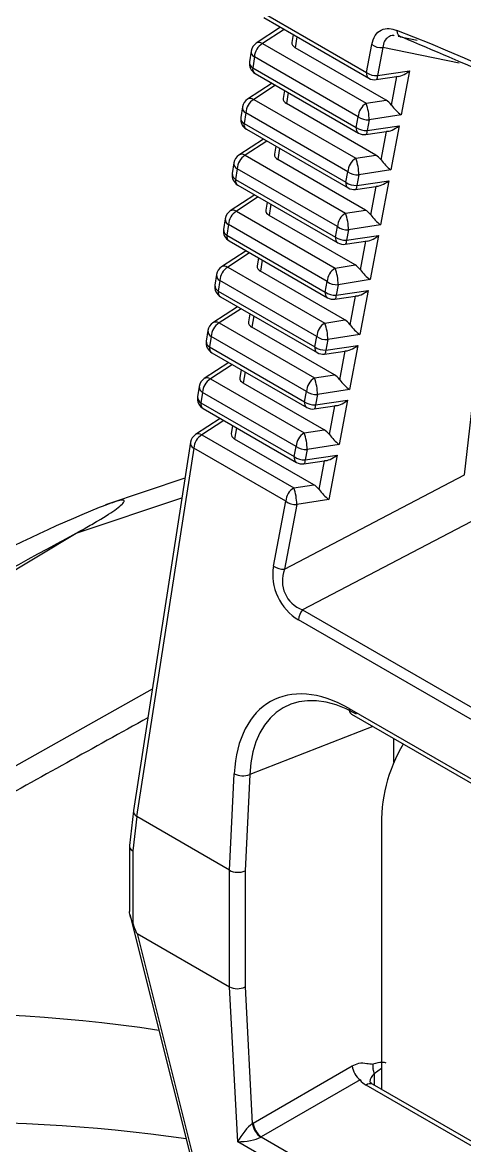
# Model space of a CAD drawing. Extents: x 8 to 113, y 0 to 87.
# Drawn here: x 78.646 to 79.033, y 71.53 to 72.513 of the extents above; entities that cross this region are included whole.
import ezdxf

# ---------------------------------------------------------------- set-up
doc = ezdxf.new("R2010")
doc.units = 0
doc.header["$MEASUREMENT"] = 0
doc.layers.add('OBJECT', color=7, linetype='CONTINUOUS')

msp = doc.modelspace()

# ---------------------------------------------------------------- linework, layer by layer
at = {"layer": 'OBJECT'}
for p, q in [((78.85499, 72.52245), (78.94695, 72.46936)), ((78.85705, 72.51743), (78.94901, 72.46435)), ((78.87184, 72.5089), (78.85049, 72.495)), ((78.8749, 72.50713), (78.85588, 72.49474)), ((78.8828, 72.50257), (78.88173, 72.49566)), ((78.88612, 72.50065), (78.88463, 72.49103)), ((78.97661, 72.50057), (78.97476, 72.5009)), ((78.97814, 72.50029), (78.99126, 72.49765)), ((78.84606, 72.48815), (78.8446, 72.47872)), ((78.85588, 72.49474), (78.94665, 72.44235)), ((78.96416, 72.44512), (78.88463, 72.49103)), ((78.94695, 72.46936), (78.95156, 72.49387)), ((78.96116, 72.4911), (78.95655, 72.4666)), ((79.02794, 72.47761), (78.96116, 72.4911)), ((78.84888, 72.48297), (78.84742, 72.47354)), ((78.93965, 72.43057), (78.84888, 72.48297)), ((78.84742, 72.47354), (78.93791, 72.42131)), ((78.84948, 72.46853), (78.93997, 72.41629)), ((78.95655, 72.4666), (78.98452, 72.4707)), ((78.98452, 72.4707), (78.97728, 72.43225)), ((78.8643, 72.45997), (78.84291, 72.44605)), ((78.95546, 72.46311), (78.9754, 72.46604)), ((78.96878, 72.44086), (78.97346, 72.46576)), ((78.86736, 72.45821), (78.8483, 72.4458)), ((78.87522, 72.45367), (78.87415, 72.44671)), ((78.87855, 72.45175), (78.87705, 72.44208)), ((79.03274, 72.117), (79.07136, 72.45784)), ((78.83848, 72.4392), (78.83703, 72.42982)), ((78.8483, 72.4458), (78.9376, 72.39425)), ((78.95511, 72.39702), (78.87705, 72.44208)), ((78.94665, 72.44235), (78.96416, 72.44512)), ((78.8413, 72.43402), (78.83985, 72.42464)), ((78.9306, 72.38247), (78.8413, 72.43402)), ((78.93791, 72.42131), (78.93965, 72.43057)), ((78.97728, 72.43225), (78.94925, 72.4278)), ((78.83985, 72.42464), (78.92887, 72.37325)), ((78.84191, 72.41963), (78.93093, 72.36824)), ((78.94925, 72.4278), (78.94751, 72.41854)), ((78.94751, 72.41854), (78.97548, 72.42265)), ((78.97548, 72.42265), (78.96823, 72.38415)), ((78.85676, 72.41105), (78.83533, 72.3971)), ((78.85983, 72.40928), (78.84072, 72.39685)), ((78.94642, 72.41506), (78.96636, 72.41799)), ((78.95973, 72.39276), (78.96442, 72.4177)), ((78.86765, 72.40477), (78.86657, 72.39776)), ((78.87098, 72.40285), (78.86947, 72.39313)), ((78.8309, 72.39025), (78.82946, 72.38091)), ((78.84072, 72.39685), (78.92855, 72.34615)), ((78.94606, 72.34892), (78.86947, 72.39313)), ((78.9376, 72.39425), (78.95511, 72.39702)), ((78.83372, 72.38507), (78.83228, 72.37574)), ((78.92155, 72.33437), (78.83372, 72.38507)), ((78.92887, 72.37325), (78.9306, 72.38247)), ((78.96823, 72.38415), (78.9402, 72.37971)), ((78.83228, 72.37574), (78.91983, 72.3252)), ((78.83434, 72.37072), (78.92189, 72.32018)), ((78.93738, 72.367), (78.95732, 72.36993)), ((78.9402, 72.37971), (78.93847, 72.37049)), ((78.93847, 72.37049), (78.96644, 72.37459)), ((78.96644, 72.37459), (78.95919, 72.33605)), ((78.84922, 72.36213), (78.82775, 72.34815)), ((78.85229, 72.36036), (78.83314, 72.3479)), ((78.95068, 72.34466), (78.95538, 72.36965)), ((78.86008, 72.35586), (78.85899, 72.34882)), ((78.86341, 72.35394), (78.8619, 72.34419)), ((78.82332, 72.3413), (78.82188, 72.33201)), ((78.83314, 72.3479), (78.9195, 72.29805)), ((78.93701, 72.30082), (78.8619, 72.34419)), ((78.92855, 72.34615), (78.94606, 72.34892)), ((78.82614, 72.33613), (78.8247, 72.32684)), ((78.9125, 72.28627), (78.82614, 72.33613)), ((78.91983, 72.3252), (78.92155, 72.33437)), ((78.93115, 72.33161), (78.92943, 72.32243)), ((78.95919, 72.33605), (78.93115, 72.33161)), ((78.8247, 72.32684), (78.91079, 72.27714)), ((78.82677, 72.32182), (78.91285, 72.27213)), ((78.92834, 72.31895), (78.94828, 72.32188)), ((78.92943, 72.32243), (78.9574, 72.32654)), ((78.94163, 72.29656), (78.94634, 72.32159)), ((78.9574, 72.32654), (78.95014, 72.28795)), ((78.84168, 72.31321), (78.82017, 72.29921)), ((78.84475, 72.31144), (78.82556, 72.29895)), ((78.85251, 72.30696), (78.85141, 72.29987)), ((78.85583, 72.30504), (78.85432, 72.29524)), ((78.81574, 72.29236), (78.81431, 72.28311)), ((78.82556, 72.29895), (78.91045, 72.24995)), ((78.92796, 72.25272), (78.85432, 72.29524)), ((78.9195, 72.29805), (78.93701, 72.30082)), ((78.81856, 72.28718), (78.81713, 72.27793)), ((78.90345, 72.23817), (78.81856, 72.28718)), ((78.91079, 72.27714), (78.9125, 72.28627)), ((78.92211, 72.28351), (78.92039, 72.27438)), ((78.95014, 72.28795), (78.92211, 72.28351)), ((78.81713, 72.27793), (78.90174, 72.22909)), ((78.81919, 72.27292), (78.90381, 72.22407)), ((78.9193, 72.27089), (78.93924, 72.27382)), ((78.92039, 72.27438), (78.94836, 72.27848)), ((78.93259, 72.24847), (78.9373, 72.27354)), ((78.94836, 72.27848), (78.94109, 72.23985)), ((78.83414, 72.26429), (78.81259, 72.25026)), ((78.83721, 72.26252), (78.81798, 72.25001)), ((78.84494, 72.25806), (78.84383, 72.25092)), ((78.84826, 72.25614), (78.84674, 72.24629)), ((78.91045, 72.24995), (78.92796, 72.25272)), ((78.80816, 72.24341), (78.80674, 72.23421)), ((78.81798, 72.25001), (78.90141, 72.20185)), ((78.91891, 72.20463), (78.84674, 72.24629)), ((78.81098, 72.23823), (78.80956, 72.22903)), ((78.89441, 72.19007), (78.81098, 72.23823)), ((78.90174, 72.22909), (78.90345, 72.23817)), ((78.91306, 72.23541), (78.91135, 72.22632)), ((78.94109, 72.23985), (78.91306, 72.23541)), ((78.80956, 72.22903), (78.8927, 72.18103)), ((78.81162, 72.22402), (78.89477, 72.17602)), ((78.91026, 72.22284), (78.9302, 72.22577)), ((78.91135, 72.22632), (78.93932, 72.23043)), ((78.92354, 72.20037), (78.92826, 72.22548)), ((78.93932, 72.23043), (78.93204, 72.19175)), ((78.82661, 72.21537), (78.80501, 72.20131)), ((78.82967, 72.2136), (78.81041, 72.20106)), ((78.83736, 72.20916), (78.83625, 72.20198)), ((78.84069, 72.20724), (78.83916, 72.19734)), ((78.90141, 72.20185), (78.91891, 72.20463)), ((78.80058, 72.19446), (78.79917, 72.18531)), ((78.81041, 72.20106), (78.89236, 72.15375)), ((78.90986, 72.15653), (78.83916, 72.19734)), ((78.80341, 72.18928), (78.80199, 72.18013)), ((78.88536, 72.14198), (78.80341, 72.18928)), ((78.8927, 72.18103), (78.89441, 72.19007)), ((78.90401, 72.18731), (78.90231, 72.17827)), ((78.93204, 72.19175), (78.90401, 72.18731)), ((78.80199, 72.18013), (78.88366, 72.13298)), ((78.80405, 72.17511), (78.88573, 72.12796)), ((78.90122, 72.17479), (78.92116, 72.17771)), ((78.90231, 72.17827), (78.93028, 72.18237)), ((78.91449, 72.15227), (78.91922, 72.17743)), ((78.93028, 72.18237), (78.92299, 72.14365)), ((78.81907, 72.16645), (78.79743, 72.15236)), ((78.82213, 72.16468), (78.80283, 72.15211)), ((78.82979, 72.16025), (78.82867, 72.15303)), ((78.83312, 72.15833), (78.83158, 72.1484)), ((78.89236, 72.15375), (78.90986, 72.15653)), ((78.79301, 72.14551), (78.74307, 71.82301)), ((78.80283, 72.15211), (78.88331, 72.10565)), ((78.90082, 72.10843), (78.83158, 72.1484)), ((78.79583, 72.14034), (78.74588, 71.81775)), ((78.87631, 72.09388), (78.79583, 72.14034)), ((78.88366, 72.13298), (78.88536, 72.14198)), ((78.89496, 72.13921), (78.89327, 72.13021)), ((78.89327, 72.13021), (78.92124, 72.13432)), ((78.92299, 72.14365), (78.89496, 72.13921)), ((78.92124, 72.13432), (78.91394, 72.09555)), ((78.89218, 72.12673), (78.91212, 72.12966)), ((78.90544, 72.10417), (78.91018, 72.12937)), ((78.87523, 72.03434), (79.03274, 72.117)), ((78.78814, 72.11406), (78.71864, 72.09071)), ((78.88331, 72.10565), (78.90082, 72.10843)), ((78.69296, 72.06598), (78.78548, 72.09691)), ((78.91394, 72.09555), (78.88591, 72.09111)), ((78.86563, 72.0371), (78.87631, 72.09388)), ((78.88591, 72.09111), (78.87523, 72.03434)), ((79.05098, 72.08267), (78.89099, 71.99871)), ((78.08444, 71.70095), (78.69296, 72.06598)), ((78.89099, 71.99871), (79.48633, 71.65503)), ((79.4828, 71.64635), (78.88747, 71.99003)), ((78.75953, 71.92929), (78.20301, 71.61685)), ((78.93186, 71.91241), (79.4339, 71.62259)), ((78.93392, 71.90739), (79.43596, 71.61757)), ((78.95242, 71.89672), (78.84481, 71.85459)), ((78.97086, 71.86547), (78.97086, 71.88607)), ((78.82722, 71.77079), (78.83132, 71.85537)), ((78.84481, 71.85459), (78.84072, 71.77023)), ((78.74305, 71.82285), (78.73962, 71.79255)), ((78.74592, 71.81772), (78.74252, 71.7877)), ((78.82722, 71.77079), (78.74592, 71.81772)), ((78.9602, 71.80627), (78.9602, 71.57893)), ((78.73959, 71.79213), (78.73959, 71.7348)), ((78.74252, 71.7877), (78.74252, 71.72438)), ((78.82722, 71.77079), (78.82722, 71.77079)), ((78.82722, 71.66872), (78.82722, 71.77079)), ((78.84072, 71.77023), (78.84072, 71.6686)), ((78.73999, 71.73197), (78.80906, 71.45583)), ((78.74623, 71.71547), (78.81131, 71.45529)), ((78.74623, 71.71547), (78.82722, 71.66872)), ((78.83432, 71.5331), (78.82722, 71.66872)), ((78.82722, 71.66872), (78.82722, 71.66872)), ((78.84072, 71.6686), (78.84699, 71.54897)), ((78.84781, 71.54947), (78.93435, 71.59943)), ((78.9602, 71.5973), (78.95382, 71.59253)), ((78.94139, 71.58723), (78.85486, 71.53727)), ((79.51876, 71.25648), (78.95229, 71.5835)), ((78.95382, 71.59253), (78.95382, 71.58261)), ((79.51894, 71.25225), (78.94667, 71.58262)), ((78.85486, 71.53727), (79.51931, 71.15369)), ((79.52695, 71.13326), (78.83432, 71.5331))]:
    msp.add_line(p, q, dxfattribs=at)
at = {"layer": 'OBJECT', "flags": 128}
for points in [[(78.95655, 72.4666), (78.95645, 72.46533), (78.95626, 72.46433), (78.956, 72.46361), (78.95567, 72.4632), (78.95546, 72.46311)], [(78.94751, 72.41854), (78.9474, 72.41728), (78.94722, 72.41627), (78.94696, 72.41555), (78.94663, 72.41515), (78.94642, 72.41506)], [(78.93847, 72.37049), (78.93836, 72.36922), (78.93818, 72.36822), (78.93792, 72.3675), (78.93759, 72.36709), (78.93738, 72.367)], [(78.92943, 72.32243), (78.92932, 72.32117), (78.92914, 72.32016), (78.92888, 72.31944), (78.92855, 72.31904), (78.92834, 72.31895)], [(78.92039, 72.27438), (78.92028, 72.27311), (78.9201, 72.27211), (78.91984, 72.27139), (78.91951, 72.27098), (78.9193, 72.27089)], [(78.91135, 72.22632), (78.91124, 72.22506), (78.91106, 72.22405), (78.9108, 72.22333), (78.91047, 72.22293), (78.91026, 72.22284)], [(78.90231, 72.17827), (78.9022, 72.177), (78.90202, 72.176), (78.90176, 72.17528), (78.90143, 72.17487), (78.90122, 72.17479)], [(78.89327, 72.13021), (78.89316, 72.12895), (78.89298, 72.12794), (78.89272, 72.12722), (78.89239, 72.12682), (78.89218, 72.12673)]]:
    msp.add_lwpolyline(points, dxfattribs=at)
at = {"layer": 'OBJECT'}
for centre, radius, start, end in [((78.97943, 72.50594), 0.0058, 177.18255, 257.0943), ((78.85173, 72.48788), 0.00568, 177.32603, 239.85622), ((78.85594, 72.48662), 0.01, 123.06007, 171.19813), ((78.86433, 72.48175), 0.0155, 123.04971, 175.49364), ((78.85297, 72.49025), 0.00535, 57.04631, 117.61457), ((78.96024, 72.50595), 0.01488, 234.31292, 273.55483), ((78.85448, 72.47719), 0.01, 171.19813, 240.00269), ((78.85027, 72.47846), 0.00568, 177.33032, 239.85221), ((78.85236, 72.47264), 0.00502, 169.63864, 235.06027), ((78.95188, 72.46846), 0.00502, 169.63908, 235.05983), ((78.95563, 72.48145), 0.01488, 234.31411, 273.55463), ((78.95401, 72.47301), 0.01, 240.00269, 278.35117), ((78.84415, 72.43893), 0.00568, 177.32804, 239.85422), ((78.84836, 72.43767), 0.01, 123.06007, 171.19813), ((78.85676, 72.4328), 0.0155, 123.05056, 175.49266), ((78.84539, 72.44131), 0.00535, 57.04213, 117.61737), ((78.9551, 72.42935), 0.0155, 123.04971, 175.49364), ((78.90986, 72.42825), 0.0394, 359.34751, 20.95947), ((78.84691, 72.42829), 0.01, 171.19813, 240.00269), ((78.8427, 72.42955), 0.00568, 177.32874, 239.85352), ((78.94833, 72.44266), 0.01488, 234.31322, 273.55453), ((78.84478, 72.42374), 0.00502, 169.64018, 235.05872), ((78.943, 72.42047), 0.00517, 170.69821, 234.0007), ((78.94659, 72.4334), 0.01488, 234.31389, 273.55452), ((78.94497, 72.42495), 0.01, 240.00269, 278.35117), ((78.84078, 72.38872), 0.01, 123.06007, 171.19813), ((78.83657, 72.38999), 0.00568, 177.32564, 239.85676), ((78.84918, 72.38386), 0.0155, 123.05009, 175.49368), ((78.83781, 72.39236), 0.00535, 57.04266, 117.61716), ((78.94605, 72.38125), 0.0155, 123.05056, 175.49266), ((78.90081, 72.38015), 0.0394, 359.34906, 20.95883), ((78.83934, 72.37938), 0.01, 171.19813, 240.00269), ((78.83513, 72.38065), 0.00568, 177.32804, 239.85435), ((78.93928, 72.39456), 0.01488, 234.31334, 273.5554), ((78.83721, 72.37484), 0.00502, 169.63886, 235.06005), ((78.93396, 72.37242), 0.00517, 170.69953, 233.99937), ((78.93755, 72.38534), 0.01488, 234.31428, 273.55446), ((78.93593, 72.3769), 0.01, 240.00269, 278.35117), ((78.8332, 72.33977), 0.01, 123.06007, 171.19813), ((78.829, 72.34104), 0.00568, 177.32777, 239.85462), ((78.8416, 72.33491), 0.0155, 123.05024, 175.49298), ((78.83023, 72.34341), 0.00535, 57.04422, 117.61665), ((78.937, 72.33315), 0.0155, 123.05009, 175.49368), ((78.89177, 72.33206), 0.03939, 359.34679, 20.96108), ((78.83177, 72.33048), 0.01, 171.19813, 240.00269), ((78.82756, 72.33175), 0.00568, 177.32815, 239.85411), ((78.93023, 72.34646), 0.01488, 234.31307, 273.55468), ((78.82964, 72.32593), 0.00502, 169.63908, 235.05983), ((78.92492, 72.32436), 0.00517, 170.69835, 234.00056), ((78.92851, 72.33729), 0.01488, 234.31382, 273.55475), ((78.92689, 72.32884), 0.01, 240.00269, 278.35117), ((78.82563, 72.29083), 0.01, 123.06007, 171.19813), ((78.82142, 72.29209), 0.00568, 177.32321, 239.85919), ((78.83402, 72.28596), 0.0155, 123.05002, 175.49372), ((78.82265, 72.29446), 0.00535, 57.0425, 117.61716), ((78.92796, 72.28505), 0.0155, 123.05024, 175.49298), ((78.88271, 72.28395), 0.0394, 359.34912, 20.95875), ((78.82419, 72.28158), 0.01, 171.19813, 240.00269), ((78.81998, 72.28285), 0.00568, 177.32792, 239.85441), ((78.92118, 72.29836), 0.01488, 234.31263, 273.55595), ((78.82207, 72.27703), 0.00502, 169.63905, 235.05986), ((78.91588, 72.27631), 0.00517, 170.69841, 234.0005), ((78.91947, 72.28923), 0.01488, 234.31401, 273.55473), ((78.91785, 72.28079), 0.01, 240.00269, 278.35117), ((78.81805, 72.24188), 0.01, 123.06007, 171.19813), ((78.81384, 72.24314), 0.00568, 177.32544, 239.85692), ((78.82644, 72.23701), 0.0155, 123.04947, 175.49377), ((78.81507, 72.24552), 0.00535, 57.04457, 117.6163), ((78.91891, 72.23696), 0.0155, 123.05002, 175.49372), ((78.87367, 72.23586), 0.0394, 359.34759, 20.96028), ((78.81662, 72.23268), 0.01, 171.19813, 240.00269), ((78.81241, 72.23394), 0.00568, 177.32787, 239.85449), ((78.91214, 72.25026), 0.01488, 234.313, 273.55467), ((78.8145, 72.22813), 0.00502, 169.63928, 235.05962), ((78.90684, 72.22825), 0.00517, 170.69842, 234.00049), ((78.91043, 72.24118), 0.01488, 234.31408, 273.55458), ((78.90881, 72.23273), 0.01, 240.00269, 278.35117), ((78.81047, 72.19293), 0.01, 123.06007, 171.19813), ((78.80626, 72.1942), 0.00568, 177.32787, 239.85448), ((78.81886, 72.18807), 0.0155, 123.05062, 175.49263), ((78.80749, 72.19657), 0.00535, 57.04348, 117.61579), ((78.90986, 72.18886), 0.0155, 123.04947, 175.49377), ((78.86461, 72.18776), 0.0394, 359.34763, 20.95937), ((78.80905, 72.18378), 0.01, 171.19813, 240.00269), ((78.80484, 72.18504), 0.00568, 177.32787, 239.85449), ((78.90309, 72.20216), 0.01488, 234.31313, 273.5545), ((78.80692, 72.17923), 0.00502, 169.63906, 235.05985), ((78.8978, 72.1802), 0.00517, 170.69866, 234.00025), ((78.90139, 72.19312), 0.01488, 234.314, 273.55473), ((78.89977, 72.18468), 0.01, 240.00269, 278.35117), ((78.90081, 72.14076), 0.0155, 123.05062, 175.49263), ((78.85557, 72.13966), 0.0394, 359.34837, 20.9595), ((78.79853, 72.14517), 0.00554, 176.42684, 240.75552), ((78.80289, 72.14398), 0.01, 123.06007, 171.19813), ((78.81128, 72.13912), 0.0155, 123.0495, 175.49375), ((78.79992, 72.14777), 0.00522, 56.20586, 118.4548), ((78.89404, 72.15406), 0.01488, 234.31401, 273.55463), ((78.88876, 72.13214), 0.00517, 170.69846, 234.00045), ((78.89235, 72.14507), 0.01488, 234.31399, 273.55465), ((78.89073, 72.13662), 0.01, 240.00269, 278.35117), ((78.89176, 72.09266), 0.0155, 123.0495, 175.49375), ((78.84652, 72.09156), 0.0394, 359.34731, 20.95951), ((79.15556, 71.00417), 1.17103, 112.1976, 118.60996), ((78.88499, 72.10596), 0.01488, 234.31307, 273.55464), ((78.87431, 72.04919), 0.01488, 234.31323, 273.55542), ((78.90304, 71.98876), 0.01563, 140.45014, 175.32036), ((78.93684, 71.91153), 0.00506, 169.98739, 234.70901), ((79.0945, 71.81222), 0.13443, 149.09028, 182.53499), ((78.83892, 71.86977), 0.01628, 242.1938, 291.21701), ((78.55649, 70.22229), 1.42371, 81.56439, 103.15521), ((78.95258, 71.60182), 0.01839, 187.47496, 232.52504), ((78.96621, 71.59897), 0.0137, 171.48326, 190.45902), ((78.94187, 71.59139), 0.01201, 5.4296, 25.1023), ((78.95015, 71.5788), 0.00516, 65.49237, 132.35714), ((78.58916, 70.16093), 1.38912, 81.72411, 102.27282), ((78.86632, 71.55273), 0.0197, 190.99464, 232.78743), ((78.86604, 71.55186), 0.01839, 187.47496, 232.52504)]:
    msp.add_arc(centre, radius, start, end, dxfattribs=at)
for centre, major_axis, ratio, start_param, end_param in [((79.13918, 70.63177), (-1.03077, 2.00185), 0.606843, 5.345286, 5.708794), ((79.13212, 70.62812), (-1.02574, 1.9932), 0.60697, 5.34543, 5.708938), ((79.12965, 70.57267), (-0.99276, 1.93123), 0.606953, 5.373172, 5.682201), ((78.89177, 72.49516), (0.01008, 0.00003), 0.578066, 3.050581, 3.924247), ((78.98197, 72.47711), (0.01054, 0.01013), 0.443807, 3.478651, 4.533063), ((78.88419, 72.44621), (0.01008, 0.00003), 0.578066, 3.050581, 3.924247), ((78.96353, 72.43688), (-0.00622, 0.00869), 0.616507, 4.729209, 5.346942), ((78.97474, 72.43866), (-0.00839, 0.00863), 0.259031, 1.074207, 2.128618), ((78.97293, 72.42906), (0.01054, 0.01013), 0.443807, 3.478651, 4.533063), ((78.87661, 72.39727), (0.01008, 0.00003), 0.578066, 3.050581, 3.924247), ((78.95448, 72.38878), (-0.00622, 0.00869), 0.616507, 4.729209, 5.346942), ((78.96569, 72.39056), (-0.00839, 0.00863), 0.259031, 1.074207, 2.128618), ((78.96389, 72.381), (0.01054, 0.01013), 0.443807, 3.478651, 4.533063), ((78.86903, 72.34832), (0.01008, 0.00003), 0.578066, 3.050581, 3.924247), ((78.94543, 72.34068), (-0.00622, 0.00869), 0.616507, 4.729209, 5.346942), ((78.95664, 72.34246), (-0.00839, 0.00863), 0.259031, 1.074207, 2.128618), ((78.95485, 72.33295), (0.01054, 0.01013), 0.443807, 3.478651, 4.533063), ((78.86145, 72.29937), (0.01008, 0.00003), 0.578066, 3.050581, 3.924247), ((78.93638, 72.29259), (-0.00622, 0.00869), 0.616507, 4.729209, 5.346942), ((78.9476, 72.29436), (-0.00839, 0.00863), 0.259031, 1.074207, 2.128618), ((78.94581, 72.28489), (0.01054, 0.01013), 0.443807, 3.478651, 4.533063), ((78.92733, 72.24449), (-0.00622, 0.00869), 0.616507, 4.729209, 5.346942), ((78.85387, 72.25042), (0.01008, 0.00003), 0.578066, 3.050581, 3.924247), ((78.93855, 72.24626), (-0.00839, 0.00863), 0.259031, 1.074207, 2.128618), ((78.93677, 72.23684), (0.01054, 0.01013), 0.443807, 3.478651, 4.533063), ((78.91829, 72.19639), (-0.00622, 0.00869), 0.616507, 4.729209, 5.346942), ((78.84629, 72.20148), (0.01008, 0.00003), 0.578066, 3.050581, 3.924247), ((78.9295, 72.19816), (-0.00839, 0.00863), 0.259031, 1.074207, 2.128618), ((78.92773, 72.18878), (0.01054, 0.01013), 0.443807, 3.478651, 4.533063), ((78.90924, 72.14829), (-0.00622, 0.00869), 0.616507, 4.729209, 5.346942), ((78.83872, 72.15253), (0.01008, 0.00003), 0.578066, 3.050581, 3.924247), ((78.92045, 72.15007), (-0.00839, 0.00863), 0.259031, 1.074207, 2.128618), ((78.91869, 72.14073), (0.01054, 0.01013), 0.443807, 3.478651, 4.533063), ((78.90019, 72.10019), (-0.00622, 0.00869), 0.616507, 4.729209, 5.346942), ((78.9114, 72.10197), (-0.00839, 0.00863), 0.259031, 1.074207, 2.128618), ((78.89964, 72.02396), (-0.01775, 0.03585), 0.831447, 0.834462, 2.245988), ((78.9067, 72.02761), (0.02983, 0.01688), 0.875287, 2.349669, 3.761195), ((78.92711, 71.79919), (-0.06254, 0.12019), 0.605304, 5.523565, 7.086765), ((78.93417, 71.80284), (-0.05895, 0.11083), 0.607467, 5.51781, 7.08101), ((78.75297, 71.8216), (0.00991, -0.00133), 0.627377, 3.128787, 4.002453), ((78.76944, 71.96695), (0.02337, 0.14928), 0.050801, 3.115639, 3.121993), ((78.74959, 71.79178), (0.00999, -0.00056), 0.611383, 3.107087, 3.961496), ((78.83429, 71.77465), (0.01, -0.00024), 0.563161, 3.940654, 5.424184), ((78.71175, 71.88608), (-0.0347, 0.17066), 0.036347, 2.808788, 3.109458), ((78.83429, 71.67302), (0.01, 0.00026), 0.591308, 3.911511, 5.395041), ((78.85465, 71.53702), (0.10985, 0.06441), 0.111287, 0.033531, 0.407542), ((78.96435, 71.59461), (0.02497, 0.00208), 0.625176, 3.497121, 3.875055), ((78.96496, 71.58683), (0.01493, 0.00221), 0.653323, 2.311991, 3.041267), ((78.84138, 71.53762), (0.00896, 0.01244), 0.233872, 0.620161, 2.103819), ((78.84915, 71.53385), (0.01142, 0.01647), 0.62527, 0.924529, 0.978609), ((78.84138, 71.53762), (0.0154, 0.00204), 0.262149, 4.20155, 5.685209), ((78.85558, 71.52943), (0.00655, 0.00768), 0.666013, 0.9947, 1.04878)]:
    msp.add_ellipse(centre, major_axis=major_axis, ratio=ratio, start_param=start_param, end_param=end_param, dxfattribs=at)
for points, knots in [([(78.95156, 72.49387), (78.95236, 72.49668), (78.95398, 72.5023), (78.95953, 72.50706), (78.96635, 72.50843), (78.97131, 72.50693), (78.97364, 72.50623)], [0, 0, 0, 0, 0.261879, 0.524406, 0.776419, 1, 1, 1, 1]), ([(78.97107, 72.50157), (78.97095, 72.50159), (78.9689, 72.50198), (78.96573, 72.50047), (78.96215, 72.49704), (78.9615, 72.49313), (78.96116, 72.4911)], [0, 0, 0, 0, 0.02034, 0.339236, 0.658637, 1, 1, 1, 1]), ([(78.97481, 72.50113), (78.97503, 72.50115), (78.97554, 72.50118), (78.9766, 72.50061), (78.97719, 72.50029)], [0, 0, 0, 0, 0.438441, 1, 1, 1, 1]), ([(79.44834, 72.22884), (79.44372, 72.23238), (79.42061, 72.25005), (79.3431, 72.30682), (79.26458, 72.35739), (79.18591, 72.40234), (79.10713, 72.44548), (79.03321, 72.47689), (78.97814, 72.50029)], [0, 0, 0, 0, 0.029968, 0.149857, 0.5, 0.529967, 0.649857, 1, 1, 1, 1]), ([(78.69296, 72.06598), (78.69565, 72.06747), (78.70257, 72.0713), (78.71598, 72.07912), (78.73051, 72.08848), (78.73682, 72.0947), (78.73205, 72.09551), (78.71962, 72.09084), (78.71314, 72.08841)], [0, 0, 0, 0, 0.061294, 0.157978, 0.353025, 0.568965, 0.775601, 1, 1, 1, 1]), ([(78.05296, 71.70855), (78.09197, 71.73098), (78.17355, 71.77788), (78.29963, 71.84914), (78.42937, 71.92157), (78.56049, 71.99392), (78.64828, 72.04168), (78.69296, 72.06598)], [0, 0, 0, 0, 0.187145, 0.391348, 0.595125, 0.793954, 1, 1, 1, 1]), ([(78.75565, 71.90428), (78.70836, 71.87807), (78.59713, 71.81642), (78.4227, 71.71794), (78.29588, 71.64507), (78.23247, 71.60864)], [0, 0, 0, 0, 0.269928, 0.634964, 1, 1, 1, 1]), ([(78.74252, 71.72438), (78.74199, 71.72595), (78.74109, 71.72861), (78.73977, 71.7322), (78.7397, 71.73401), (78.73968, 71.7348)], [0, 0, 0, 0, 0.447485, 0.758489, 1, 1, 1, 1]), ([(78.93435, 71.59943), (78.9364, 71.60039), (78.94099, 71.60254), (78.94689, 71.60177), (78.95085, 71.60124), (78.95266, 71.601)], [0, 0, 0, 0, 0.305419, 0.682483, 1, 1, 1, 1]), ([(78.95229, 71.5835), (78.95156, 71.58402), (78.95006, 71.58508), (78.94996, 71.5856), (78.94997, 71.58559), (78.94997, 71.58559)], [0, 0, 0, 0, 0.429281, 0.88433, 1, 1, 1, 1])]:
    msp.add_open_spline(points, degree=3, knots=knots, dxfattribs=at)

doc.saveas('drawing.dxf')
